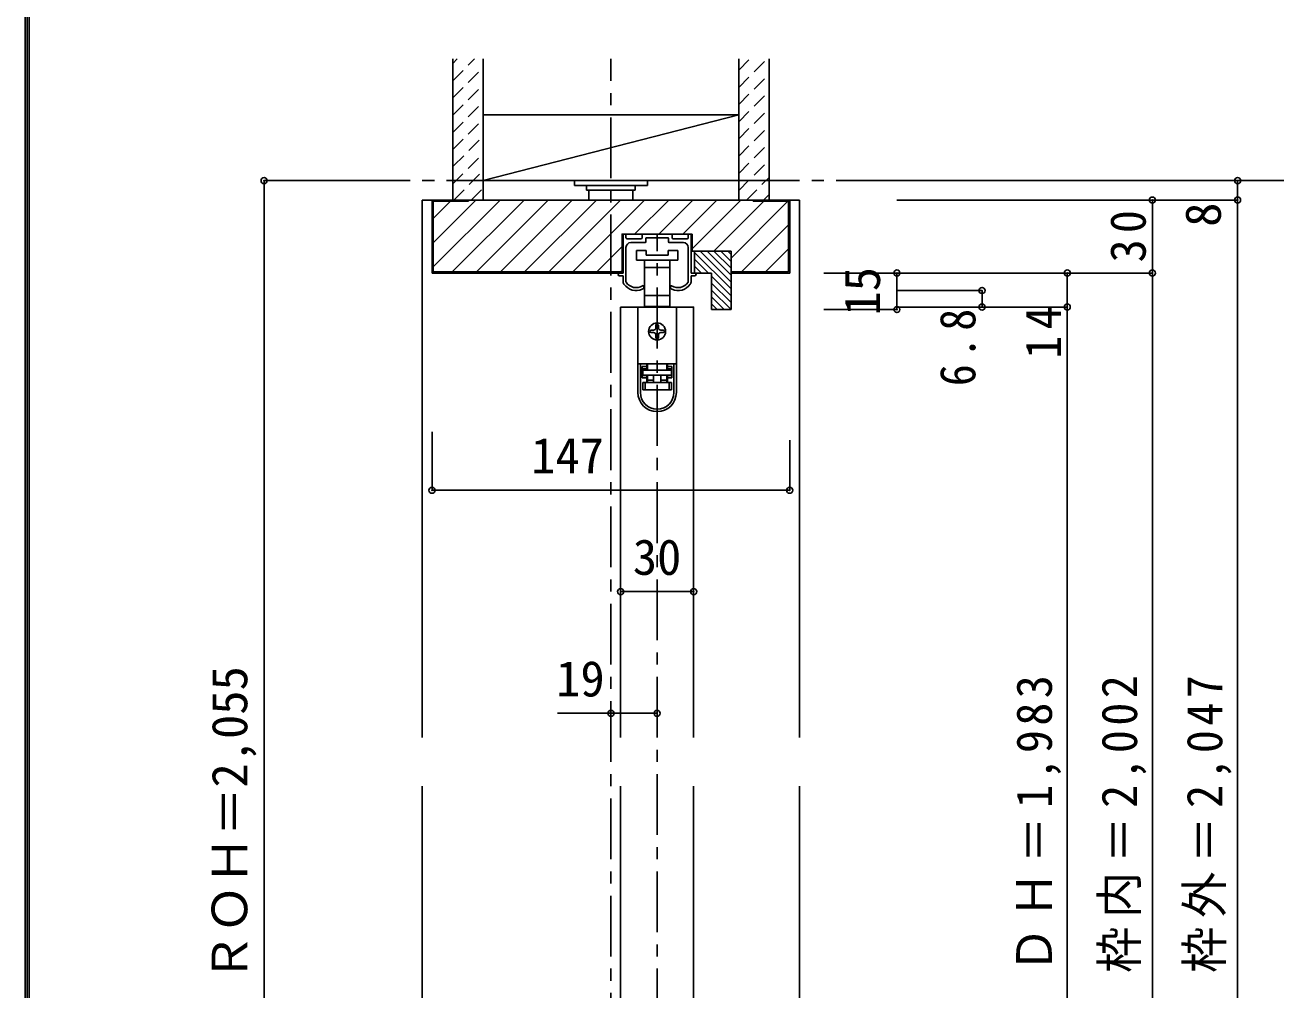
# Model space of a CAD drawing. Units: millimetres at full size, sheet at 1:5; details may follow other scales. Extents: x -973 to 977, y -718 to 696.
# Drawn here: x -973 to -456, y -350 to 46 of the extents above; entities that cross this region are included whole.
import ezdxf
from ezdxf.enums import TextEntityAlignment as Align

# ---------------------------------------------------------------- set-up
doc = ezdxf.new("R2010")
doc.units = ezdxf.units.MM
doc.header["$LTSCALE"] = 5
doc.header["$PDMODE"] = 32
doc.header["$PDSIZE"] = 2.5
doc.linetypes.add('CHAIN1', pattern=[8, 5, -1, 1, -1])
doc.linetypes.add('DASHED1', pattern=[1.8, 1.2, -0.6])
for name, color, linetype in [('0-1_通り芯', 4, 'CHAIN1'), ('0-2_柱', 7, 'Continuous'), ('0-3_仕上げ', 2, 'Continuous'), ('0-4_枠', 3, 'Continuous'), ('0-6_扉', 6, 'Continuous'), ('0-7_金物', 7, 'Continuous'), ('0-B_寸法', 7, 'Continuous'), ('0-C_ハッチ', 4, 'DASHED1'), ('F-1_枠', 6, 'Continuous')]:
    doc.layers.add(name, color=color, linetype=linetype)
doc.styles.add('ＭＳ ゴシック', font='')
doc.styles.get('ＭＳ ゴシック').set_extended_font_data('MS Gothic')

msp = doc.modelspace()

# ---------------------------------------------------------------- linework, layer by layer
at = {"layer": '0-1_通り芯'}
for p, q in [((-732.68, -536.5), (-732.68, 32.5)), ((-840.18, -17.5), (-456.18, -17.5)), ((-713.68, -526.5), (-713.68, -39.5))]:
    msp.add_line(p, q, dxfattribs=at)
at = {"layer": '0-2_柱'}
msp.add_line((-785.18, -17.5), (-680.18, 9.5), dxfattribs=at)
at = {"layer": '0-2_柱', "color": 3}
for p, q in [((-785.18, 9.5), (-680.18, 9.5)), ((-785.18, -17.5), (-680.18, -17.5))]:
    msp.add_line(p, q, dxfattribs=at)
at = {"layer": '0-3_仕上げ'}
for p, q in [((-797.68, -25.5), (-797.68, 32.5)), ((-785.18, -25.5), (-785.18, 32.5)), ((-680.18, -25.5), (-680.18, 32.5)), ((-667.68, -25.5), (-667.68, 32.5))]:
    msp.add_line(p, q, dxfattribs=at)
at = {"layer": '0-4_枠', "color": 4}
for p, q in [((-810.18, -25.5), (-806.18, -25.5)), ((-810.18, -25.5), (-810.18, -246.5)), ((-655.18, -25.5), (-659.18, -25.5)), ((-655.18, -246.5), (-655.18, -25.5)), ((-810.18, -266.5), (-810.18, -514.5)), ((-655.18, -514.5), (-655.18, -266.5))]:
    msp.add_line(p, q, dxfattribs=at)
at = {"layer": '0-4_枠'}
for p, q in [((-791.18, -25.5), (-791.18, -26)), ((-674.18, -26), (-674.18, -25.5)), ((-659.18, -25.5), (-659.18, -55.5)), ((-805.68, -26), (-805.68, -55)), ((-791.18, -26), (-805.68, -26)), ((-674.18, -26), (-659.68, -26)), ((-659.68, -26), (-659.68, -55)), ((-683.28, -46.5), (-683.28, -70.5)), ((-806.18, -55.5), (-728.08, -55.5)), ((-805.68, -55), (-728.08, -55)), ((-691.28, -55.5), (-691.28, -70.5)), ((-683.28, -55), (-659.68, -55)), ((-683.28, -55.5), (-659.18, -55.5)), ((-683.28, -70.5), (-691.28, -70.5))]:
    msp.add_line(p, q, dxfattribs=at)
for points in [[(-659.18, -25.5), (-806.18, -25.5), (-806.18, -55.5)], [(-699.28, -39.5), (-728.08, -39.5), (-728.08, -55.5)], [(-683.28, -46.5), (-699.28, -46.5), (-699.28, -39.5)], [(-698.28, -46.5), (-698.28, -51.75), (-698.28, -55.5), (-691.28, -55.5)]]:
    msp.add_lwpolyline(points, dxfattribs=at)
at = {"layer": '0-6_扉'}
for p, q in [((-728.68, -69.5), (-728.68, -246.5)), ((-728.68, -266.5), (-728.68, -506.5)), ((-698.68, -266.5), (-698.68, -506.5))]:
    msp.add_line(p, q, dxfattribs=at)
msp.add_lwpolyline([(-728.68, -69.5), (-698.68, -69.5), (-698.68, -246.5)], dxfattribs=at)
at = {"layer": '0-7_金物'}
for p, q in [((-747.68, -17.5), (-747.68, -19.5)), ((-717.68, -17.5), (-747.68, -17.5)), ((-717.68, -19.5), (-747.68, -19.5)), ((-742.68, -19.5), (-742.68, -21.5)), ((-722.68, -19.5), (-722.68, -21.5)), ((-717.68, -17.5), (-717.68, -19.5)), ((-722.68, -21.5), (-742.68, -21.5)), ((-741.68, -21.5), (-741.68, -25.5)), ((-723.68, -21.5), (-723.68, -25.5)), ((-727.68, -55.5), (-727.68, -40)), ((-727.18, -39.5), (-726.98, -39.5)), ((-726.48, -40), (-726.48, -41)), ((-719.83, -41), (-719.83, -40)), ((-719.33, -39.5), (-708.03, -39.5)), ((-718.33, -41.3), (-718.33, -42.7)), ((-709.03, -42.7), (-709.03, -41.3)), ((-707.53, -40), (-707.53, -41)), ((-700.88, -41), (-700.88, -40)), ((-700.38, -39.5), (-700.18, -39.5)), ((-699.68, -40), (-699.68, -55.5)), ((-726.48, -45), (-726.48, -59.123)), ((-725.98, -41.5), (-720.33, -41.5)), ((-718.63, -43), (-724.48, -43)), ((-722.18, -46.2), (-722.18, -50.2)), ((-718.18, -46.2), (-722.18, -46.2)), ((-718.18, -48.2), (-718.18, -46.2)), ((-709.18, -46.2), (-709.18, -48.2)), ((-705.18, -46.2), (-709.18, -46.2)), ((-702.88, -43), (-708.73, -43)), ((-707.03, -41.5), (-701.38, -41.5)), ((-705.18, -50.2), (-705.18, -46.2)), ((-700.88, -59.123), (-700.88, -45)), ((-722.18, -50.2), (-713.68, -50.2)), ((-718.93, -50.2), (-718.93, -64.8)), ((-709.18, -48.2), (-718.18, -48.2)), ((-713.68, -50.2), (-705.18, -50.2)), ((-708.43, -64.8), (-708.43, -50.2)), ((-727.68, -55.5), (-729.08, -55.5)), ((-729.08, -56.7), (-727.68, -56.7)), ((-727.68, -58.966), (-727.68, -56.7)), ((-718.93, -53.2), (-713.68, -53.2)), ((-713.68, -53.2), (-708.43, -53.2)), ((-699.68, -55.5), (-698.28, -55.5)), ((-719.18, -61), (-719.18, -61.257)), ((-708.18, -61.257), (-708.18, -61)), ((-718.93, -64.8), (-718.93, -69.2)), ((-713.68, -64.8), (-718.93, -64.8)), ((-708.43, -64.8), (-713.68, -64.8)), ((-708.43, -69.2), (-708.43, -64.8)), ((-721.58, -69.5), (-721.58, -92.8)), ((-705.78, -69.5), (-721.58, -69.5)), ((-718.93, -69.2), (-717.68, -69.2)), ((-709.68, -69.5), (-709.68, -69.2)), ((-709.68, -69.2), (-708.43, -69.2)), ((-705.78, -69.5), (-705.78, -92.8)), ((-714.18, -77), (-714.18, -78)), ((-713.18, -78), (-713.18, -77)), ((-715.18, -79), (-716.18, -79)), ((-716.18, -80), (-715.18, -80)), ((-714.18, -81), (-714.18, -82)), ((-713.18, -82), (-713.18, -81)), ((-711.18, -79), (-712.18, -79)), ((-712.18, -80), (-711.18, -80)), ((-721.58, -92.8), (-721.58, -92.9)), ((-705.78, -92.8), (-721.58, -92.8)), ((-721.58, -92.9), (-721.58, -104.6)), ((-720.58, -92.9), (-721.58, -92.9)), ((-720.58, -104.6), (-720.58, -92.9)), ((-717.88, -92.9), (-720.58, -92.9)), ((-718.58, -92.9), (-718.58, -92.8)), ((-717.88, -92.9), (-717.88, -93.9)), ((-717.68, -95), (-717.68, -92.8)), ((-709.68, -92.8), (-709.68, -95)), ((-709.48, -93.9), (-709.48, -92.9)), ((-706.78, -92.9), (-709.48, -92.9)), ((-708.78, -92.8), (-708.78, -92.9)), ((-705.78, -92.8), (-705.78, -92.9)), ((-705.78, -104.6), (-705.78, -92.9)), ((-719.78, -93.9), (-717.88, -93.9)), ((-719.78, -93.9), (-719.78, -98.6)), ((-717.88, -94.9), (-719.78, -94.9)), ((-717.68, -95), (-719.58, -95)), ((-719.58, -95), (-719.58, -95.5)), ((-717.88, -93.9), (-717.88, -94.9)), ((-717.68, -99.5), (-717.68, -97.5)), ((-715.18, -97.5), (-715.18, -100.5)), ((-712.18, -97.5), (-712.18, -100.5)), ((-707.78, -95), (-709.68, -95)), ((-709.68, -97.5), (-709.68, -99.5)), ((-709.48, -93.9), (-707.58, -93.9)), ((-709.48, -97.6), (-707.58, -97.6)), ((-709.48, -98.6), (-709.48, -97.6)), ((-707.78, -95.5), (-707.78, -95)), ((-707.58, -98.6), (-707.58, -93.9)), ((-717.88, -98.6), (-719.78, -98.6)), ((-719.58, -103.5), (-719.58, -100.5)), ((-719.58, -100.5), (-718.58, -100.5)), ((-718.58, -100.5), (-718.58, -103.5)), ((-718.58, -100.5), (-708.78, -100.5)), ((-717.88, -98.6), (-717.88, -100.5)), ((-717.68, -99.5), (-715.18, -99.5)), ((-717.68, -100.5), (-717.68, -99.5)), ((-709.48, -100.5), (-709.48, -98.6)), ((-707.58, -98.6), (-709.48, -98.6)), ((-708.78, -103.5), (-708.78, -100.5)), ((-708.78, -100.5), (-707.78, -100.5)), ((-707.78, -100.5), (-707.78, -103.5)), ((-718.58, -103.5), (-719.58, -103.5)), ((-708.78, -103.5), (-718.58, -103.5)), ((-707.78, -103.5), (-708.78, -103.5))]:
    msp.add_line(p, q, dxfattribs=at)
for points in [[(-709.33, -41), (-713.38, -41), (-713.68, -40.7), (-713.98, -41), (-718.03, -41)], [(-698.28, -56.7), (-699.68, -56.7), (-699.68, -58.966)], [(-709.68, -69.2), (-717.68, -69.2), (-717.68, -69.5)], [(-705.78, -92.9), (-706.78, -92.9), (-706.78, -104.6)], [(-719.78, -97.6), (-717.88, -97.6), (-717.88, -98.6)], [(-707.58, -94.9), (-709.48, -94.9), (-709.48, -93.9)], [(-712.18, -99.5), (-709.68, -99.5), (-709.68, -100.5)]]:
    msp.add_lwpolyline(points, dxfattribs=at)
msp.add_lwpolyline([(-707.78, -97.5), (-719.58, -97.5), (-719.58, -95.5), (-707.78, -95.5)], close=True, dxfattribs=at)
msp.add_circle((-713.68, -79.5), 3.5, dxfattribs=at)
for centre, radius, start, end in [((-727.18, -40), 0.5, 90, 180), ((-726.98, -40), 0.5, 360, 90), ((-725.98, -41), 0.5, 180, 270), ((-720.33, -41), 0.5, 270, 0), ((-719.33, -40), 0.5, 90, 180), ((-718.03, -41.3), 0.3, 90, 180), ((-709.33, -41.3), 0.3, 0, 90), ((-708.03, -40), 0.5, 0, 90), ((-707.03, -41), 0.5, 180, 270), ((-701.38, -41), 0.5, 270, 360), ((-700.38, -40), 0.5, 90, 180), ((-700.18, -40), 0.5, 0, 90), ((-724.48, -45), 2, 90, 180), ((-718.63, -42.7), 0.3, 270, 360), ((-708.73, -42.7), 0.3, 180, 270), ((-702.88, -45), 2, 0, 90), ((-729.08, -56.1), 0.6, 90, 270), ((-698.28, -56.1), 0.6, 270, 90), ((-725.68, -58.966), 2, 180, 215.95057), ((-722.28, -56.5), 6.2, 215.95057, 293.81884), ((-726.18, -59.123), 0.3, 180, 213.92311), ((-722.28, -56.5), 5, 213.92311, 301.89079), ((-720.18, -61.257), 1, 293.81884, 0), ((-719.48, -61), 0.3, 360, 121.89079), ((-707.88, -61), 0.3, 58.10921, 180), ((-707.18, -61.257), 1, 180, 246.18116), ((-705.08, -56.5), 5, 238.10921, 326.07689), ((-705.08, -56.5), 6.2, 246.18116, 324.04943), ((-701.18, -59.123), 0.3, 326.07689, 360), ((-701.68, -58.966), 2, 324.04943, 360), ((-713.68, -77), 0.5, 90, 180), ((-713.68, -77), 0.5, 0, 90), ((-716.18, -79.5), 0.5, 90, 180), ((-716.18, -79.5), 0.5, 180, 270), ((-715.18, -78), 1, 270, 0), ((-715.18, -81), 1, 0, 90), ((-713.68, -82), 0.5, 180, 270), ((-713.68, -82), 0.5, 270, 0), ((-712.18, -78), 1, 180, 270), ((-712.18, -81), 1, 90, 180), ((-711.18, -79.5), 0.5, 0, 90), ((-711.18, -79.5), 0.5, 270, 0), ((-713.68, -104.6), 7.9, 180, 0), ((-713.68, -104.6), 6.9, 180, 0)]:
    msp.add_arc(centre, radius, start, end, dxfattribs=at)
at = {"layer": '0-B_寸法', "color": 4}
for p, q in [((-875.18, -17.5), (-840.18, -17.5)), ((-875.18, -526.5), (-875.18, -17.5)), ((-475.18, -17.5), (-615.18, -17.5)), ((-475.18, -25.5), (-475.18, -17.5)), ((-475.18, -25.5), (-615.18, -25.5)), ((-510.18, -25.5), (-510.18, -55.5)), ((-475.18, -25.5), (-475.18, -514.5)), ((-615.18, -55.5), (-645.18, -55.5)), ((-510.18, -55.5), (-615.18, -55.5)), ((-615.18, -55.5), (-615.18, -70.5)), ((-545.18, -55.5), (-545.18, -69.5)), ((-510.18, -526.5), (-510.18, -55.5)), ((-580.18, -62.7), (-615.18, -62.7)), ((-580.18, -62.7), (-580.18, -69.5)), ((-615.18, -70.5), (-645.18, -70.5)), ((-545.18, -69.5), (-615.18, -69.5)), ((-545.18, -69.5), (-545.18, -506.5)), ((-806.18, -144.804), (-806.18, -120.746)), ((-659.18, -144.804), (-659.18, -124.246)), ((-806.18, -144.804), (-659.18, -144.804)), ((-728.68, -186.5), (-698.68, -186.5)), ((-754.68, -236.5), (-713.68, -236.5))]:
    msp.add_line(p, q, dxfattribs=at)
at = {"layer": '0-B_寸法'}
for p in [(-875.18, -17.5), (-475.18, -17.5), (-510.18, -25.5), (-475.18, -25.5), (-615.18, -55.5), (-545.18, -55.5), (-510.18, -55.5), (-580.18, -62.7), (-615.18, -70.5), (-580.18, -69.5), (-545.18, -69.5), (-806.18, -144.804), (-659.18, -144.804), (-728.68, -186.5), (-698.68, -186.5), (-732.68, -236.5), (-713.68, -236.5)]:
    msp.add_point(p, dxfattribs=at)
at = {"layer": '0-C_ハッチ'}
for p, q in [((-797.68, 23.534), (-788.714, 32.5)), ((-797.68, 30.605), (-795.785, 32.5)), ((-680.18, 20.826), (-668.506, 32.5)), ((-680.18, 27.897), (-675.577, 32.5)), ((-797.68, 16.463), (-785.18, 28.963)), ((-680.18, 13.754), (-667.68, 26.254)), ((-797.68, 9.392), (-785.18, 21.892)), ((-680.18, 6.683), (-667.68, 19.183)), ((-797.68, 2.321), (-785.18, 14.821)), ((-680.18, -0.388), (-667.68, 12.112)), ((-797.68, -4.751), (-785.18, 7.749)), ((-797.359, -11.5), (-785.18, 0.678)), ((-680.18, -7.459), (-667.68, 5.041)), ((-680.18, -14.53), (-667.68, -2.03)), ((-797.708, -18.921), (-785.18, -6.393)), ((-680.18, -21.601), (-667.68, -9.101)), ((-797.216, -25.5), (-785.18, -13.464)), ((-790.145, -25.5), (-785.18, -20.535)), ((-677.008, -25.5), (-667.68, -16.172)), ((-669.937, -25.5), (-667.68, -23.243))]:
    msp.add_line(p, q, dxfattribs=at)
at = {"layer": '0-C_ハッチ', "linetype": 'Continuous'}
for p, q in [((-805.68, -52.946), (-778.235, -25.5)), ((-805.68, -43.046), (-788.134, -25.5)), ((-797.835, -55), (-768.335, -25.5)), ((-787.936, -55), (-758.436, -25.5)), ((-778.036, -55), (-748.536, -25.5)), ((-738.637, -25.5), (-768.137, -55)), ((-758.237, -55), (-728.737, -25.5)), ((-748.338, -55), (-718.838, -25.5)), ((-722.938, -39.5), (-708.938, -25.5)), ((-713.039, -39.5), (-699.039, -25.5)), ((-703.139, -39.5), (-689.139, -25.5)), ((-699.28, -45.54), (-679.24, -25.5)), ((-805.68, -33.147), (-798.534, -26)), ((-690.34, -46.5), (-669.84, -26)), ((-683.28, -49.339), (-659.941, -26)), ((-679.041, -55), (-659.68, -35.639)), ((-728.08, -44.642), (-738.438, -55)), ((-695.984, -46.5), (-683.28, -59.203)), ((-693.155, -46.5), (-683.28, -56.375)), ((-690.327, -46.5), (-683.28, -53.547)), ((-687.498, -46.5), (-683.28, -50.718)), ((-684.67, -46.5), (-683.28, -47.89)), ((-669.142, -55), (-659.68, -45.538)), ((-698.28, -47.032), (-683.28, -62.032)), ((-698.28, -49.86), (-692.641, -55.5)), ((-728.539, -55), (-728.08, -54.541)), ((-698.28, -52.689), (-695.469, -55.5)), ((-691.28, -56.86), (-683.28, -64.86)), ((-691.28, -59.689), (-683.28, -67.689)), ((-691.28, -62.517), (-683.297, -70.5)), ((-691.28, -65.346), (-686.126, -70.5)), ((-691.28, -68.174), (-688.954, -70.5))]:
    msp.add_line(p, q, dxfattribs=at)
at = {"layer": 'F-1_枠'}
for p, q in [((-973.347, 695.833), (-973.347, -700.833)), ((-972.514, 695.833), (-972.514, -700.833)), ((-971.68, 695.833), (-971.68, -700.833))]:
    msp.add_line(p, q, dxfattribs=at)

# ---------------------------------------------------------------- texts
at = {"layer": '0-B_寸法', "style": 'ＭＳ ゴシック'}
for s, p in [('8', (-477.68, -36.5)), ('15', (-617.68, -73)), ('ＲＯＨ＝2,055', (-877.68, -347))]:
    msp.add_text(s, height=14.66, rotation=90, dxfattribs=at).set_placement(p, align=Align.BOTTOM_LEFT)
for s, p in [('147', (-765.444, -142.304)), ('30', (-723.68, -184)), ('19', (-755.18, -234))]:
    msp.add_text(s, height=14.66, dxfattribs=at).set_placement(p, align=Align.BOTTOM_LEFT)
at = {"layer": '0-B_寸法', "char_height": 14.66, "attachment_point": 7, "rotation": 90, "style": 'ＭＳ ゴシック'}
for s, insert in [('\\T1.27;\\W0.95;30', (-512.68, -51.125)), ('\\T1.27;\\W0.9;6.8', (-582.68, -102)), ('\\T1.27;\\W0.95;14', (-547.68, -90.75)), ('\\T1.19;\\W0.95;ＤＨ＝1,983', (-547.68, -343.25)), ('\\T1.19;\\W0.95;枠内＝2,002', (-512.68, -343.25)), ('\\T1.19;\\W0.95;枠外＝2,047', (-477.68, -343.25))]:
    msp.add_mtext(s, dxfattribs=dict(at, insert=insert))

doc.saveas('drawing.dxf')
